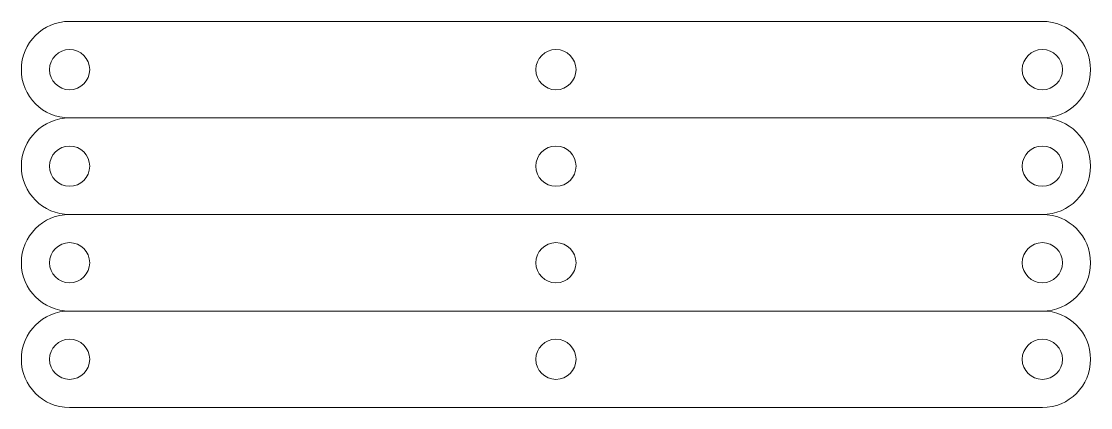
# Model space of a CAD drawing. Header units: millimetres. Extents: x 2791 to 2924, y 1588 to 1636.
import ezdxf

# ---------------------------------------------------------------- set-up
doc = ezdxf.new("R2010")
doc.units = ezdxf.units.MM

msp = doc.modelspace()

# ---------------------------------------------------------------- linework, layer by layer
at = {"lineweight": 0}
for p, q in [((2918.14, 1636.28, 3), (2797.14, 1636.28, 3)), ((2918.14, 1624.28, 3), (2797.14, 1624.28, 3)), ((2918.14, 1612.28, 3), (2797.14, 1612.28, 3)), ((2797.14, 1600.28, 3), (2918.14, 1600.28, 3)), ((2797.14, 1588.28, 3), (2918.14, 1588.28, 3))]:
    msp.add_line(p, q, dxfattribs=at)
for centre in [(2797.14, 1630.28, 3), (2857.64, 1630.28, 3), (2918.14, 1630.28, 3), (2797.14, 1618.28, 3), (2857.64, 1618.28, 3), (2918.14, 1618.28, 3), (2797.14, 1606.28, 3), (2857.64, 1606.28, 3), (2918.14, 1606.28, 3), (2797.14, 1594.28, 3), (2857.64, 1594.28, 3), (2918.14, 1594.28, 3)]:
    msp.add_circle(centre, 2.5, dxfattribs=at)
for centre, start, end in [((2797.14, 1630.28, 3), 90, 270), ((2918.14, 1630.28, 3), 270, 90), ((2797.14, 1618.28, 3), 90, 270), ((2918.14, 1618.28, 3), 270, 90), ((2797.14, 1606.28, 3), 90, 270), ((2918.14, 1606.28, 3), 270, 90), ((2797.14, 1594.28, 3), 90, 270), ((2918.14, 1594.28, 3), 270, 90)]:
    msp.add_arc(centre, 6, start, end, dxfattribs=at)

doc.saveas('drawing.dxf')
